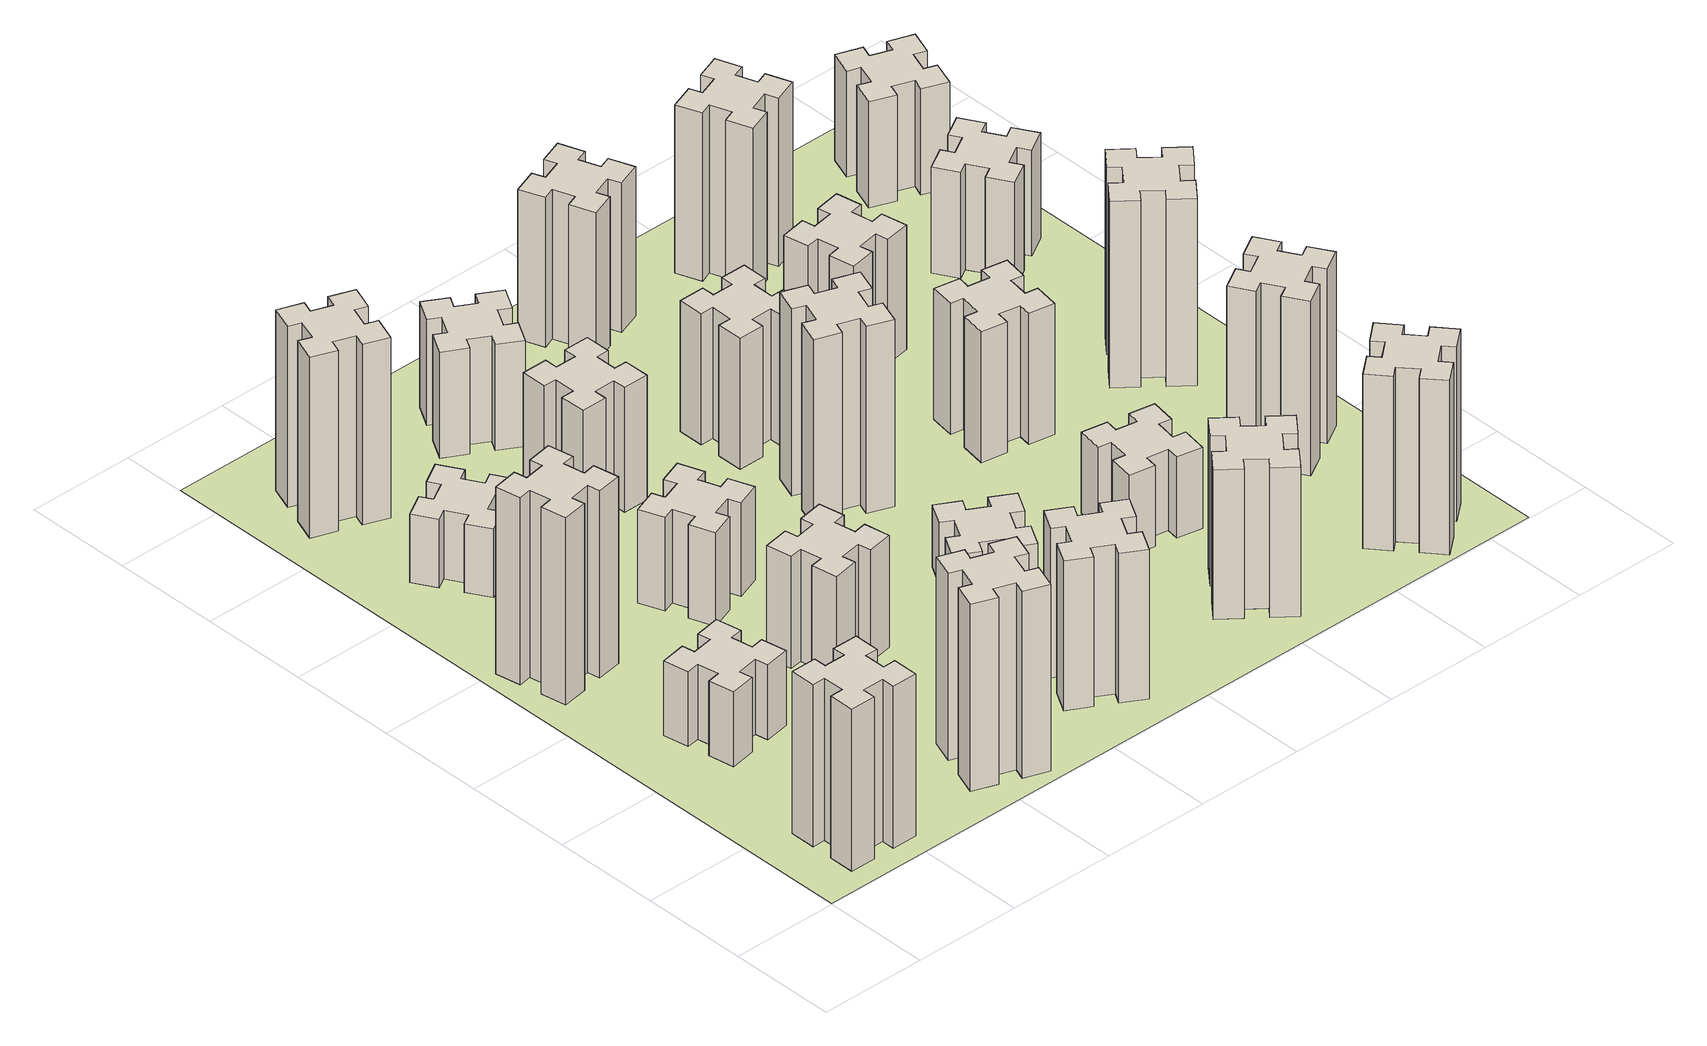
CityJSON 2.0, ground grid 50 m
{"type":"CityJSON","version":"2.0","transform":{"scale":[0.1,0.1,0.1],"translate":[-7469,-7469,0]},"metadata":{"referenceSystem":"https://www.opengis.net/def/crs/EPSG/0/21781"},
"CityObjects":{
"building1":{"type":"Building","attributes":{"class":"1000","function":"1000","usage":"1000","yearOfConstruction":2016,"roofType":"1000","measuredHeight":78,"storeysAboveGround":30,"storeysBelowGround":0},"geometry":[{"type":"Solid","lod":"1","boundaries":[[[[0,1,2,3,4,5,6,7,8,9,10,11,12,13,14,15,16,17,18,19]],[[17,16,20,21]],[[16,15,22,20]],[[15,14,23,22]],[[14,13,24,23]],[[13,12,25,24]],[[12,11,26,25]],[[11,10,27,26]],[[10,9,28,27]],[[9,8,29,28]],[[8,7,30,29]],[[7,6,31,30]],[[6,5,32,31]],[[5,4,33,32]],[[4,3,34,33]],[[3,2,35,34]],[[2,1,36,35]],[[1,0,37,36]],[[0,19,38,37]],[[19,18,39,38]],[[18,17,21,39]],[[24,25,26,27,28,29,30,31,32,33,34,35,36,37,38,39,21,20,22,23]]]]}]},
"building2":{"type":"Building","attributes":{"class":"1000","function":"1000","usage":"1000","yearOfConstruction":2016,"roofType":"1000","measuredHeight":36,"storeysAboveGround":30,"storeysBelowGround":0},"geometry":[{"type":"Solid","lod":"1","boundaries":[[[[40,41,42,43,44,45,46,47,48,49,50,51,52,53,54,55,56,57,58,59]],[[57,56,60,61]],[[56,55,62,60]],[[55,54,63,62]],[[54,53,64,63]],[[53,52,65,64]],[[52,51,66,65]],[[51,50,67,66]],[[50,49,68,67]],[[49,48,69,68]],[[48,47,70,69]],[[47,46,71,70]],[[46,45,72,71]],[[45,44,73,72]],[[44,43,74,73]],[[43,42,75,74]],[[42,41,76,75]],[[41,40,77,76]],[[40,59,78,77]],[[59,58,79,78]],[[58,57,61,79]],[[64,65,66,67,68,69,70,71,72,73,74,75,76,77,78,79,61,60,62,63]]]]}]},
"building3":{"type":"Building","attributes":{"class":"1000","function":"1000","usage":"1000","yearOfConstruction":2016,"roofType":"1000","measuredHeight":90,"storeysAboveGround":30,"storeysBelowGround":0},"geometry":[{"type":"Solid","lod":"1","boundaries":[[[[80,81,82,83,84,85,86,87,88,89,90,91,92,93,94,95,96,97,98,99]],[[97,96,100,101]],[[96,95,102,100]],[[95,94,103,102]],[[94,93,104,103]],[[93,92,105,104]],[[92,91,106,105]],[[91,90,107,106]],[[90,89,108,107]],[[89,88,109,108]],[[88,87,110,109]],[[87,86,111,110]],[[86,85,112,111]],[[85,84,113,112]],[[84,83,114,113]],[[83,82,115,114]],[[82,81,116,115]],[[81,80,117,116]],[[80,99,118,117]],[[99,98,119,118]],[[98,97,101,119]],[[104,105,106,107,108,109,110,111,112,113,114,115,116,117,118,119,101,100,102,103]]]]}]},
"building4":{"type":"Building","attributes":{"class":"1000","function":"1000","usage":"1000","yearOfConstruction":2016,"roofType":"1000","measuredHeight":90,"storeysAboveGround":30,"storeysBelowGround":0},"geometry":[{"type":"Solid","lod":"1","boundaries":[[[[120,121,122,123,124,125,126,127,128,129,130,131,132,133,134,135,136,137,138,139]],[[137,136,140,141]],[[136,135,142,140]],[[135,134,143,142]],[[134,133,144,143]],[[133,132,145,144]],[[132,131,146,145]],[[131,130,147,146]],[[130,129,148,147]],[[129,128,149,148]],[[128,127,150,149]],[[127,126,151,150]],[[126,125,152,151]],[[125,124,153,152]],[[124,123,154,153]],[[123,122,155,154]],[[122,121,156,155]],[[121,120,157,156]],[[120,139,158,157]],[[139,138,159,158]],[[138,137,141,159]],[[144,145,146,147,148,149,150,151,152,153,154,155,156,157,158,159,141,140,142,143]]]]}]},
"building5":{"type":"Building","attributes":{"class":"1000","function":"1000","usage":"1000","yearOfConstruction":2016,"roofType":"1000","measuredHeight":33,"storeysAboveGround":30,"storeysBelowGround":0},"geometry":[{"type":"Solid","lod":"1","boundaries":[[[[160,161,162,163,164,165,166,167,168,169,170,171,172,173,174,175,176,177,178,179]],[[177,176,180,181]],[[176,175,182,180]],[[175,174,183,182]],[[174,173,184,183]],[[173,172,185,184]],[[172,171,186,185]],[[171,170,187,186]],[[170,169,188,187]],[[169,168,189,188]],[[168,167,190,189]],[[167,166,191,190]],[[166,165,192,191]],[[165,164,193,192]],[[164,163,194,193]],[[163,162,195,194]],[[162,161,196,195]],[[161,160,197,196]],[[160,179,198,197]],[[179,178,199,198]],[[178,177,181,199]],[[184,185,186,187,188,189,190,191,192,193,194,195,196,197,198,199,181,180,182,183]]]]}]},
"building6":{"type":"Building","attributes":{"class":"1000","function":"1000","usage":"1000","yearOfConstruction":2016,"roofType":"1000","measuredHeight":87,"storeysAboveGround":30,"storeysBelowGround":0},"geometry":[{"type":"Solid","lod":"1","boundaries":[[[[200,201,202,203,204,205,206,207,208,209,210,211,212,213,214,215,216,217,218,219]],[[217,216,220,221]],[[216,215,222,220]],[[215,214,223,222]],[[214,213,224,223]],[[213,212,225,224]],[[212,211,226,225]],[[211,210,227,226]],[[210,209,228,227]],[[209,208,229,228]],[[208,207,230,229]],[[207,206,231,230]],[[206,205,232,231]],[[205,204,233,232]],[[204,203,234,233]],[[203,202,235,234]],[[202,201,236,235]],[[201,200,237,236]],[[200,219,238,237]],[[219,218,239,238]],[[218,217,221,239]],[[224,225,226,227,228,229,230,231,232,233,234,235,236,237,238,239,221,220,222,223]]]]}]},
"building7":{"type":"Building","attributes":{"class":"1000","function":"1000","usage":"1000","yearOfConstruction":2016,"roofType":"1000","measuredHeight":54,"storeysAboveGround":30,"storeysBelowGround":0},"geometry":[{"type":"Solid","lod":"1","boundaries":[[[[240,241,242,243,244,245,246,247,248,249,250,251,252,253,254,255,256,257,258,259]],[[257,256,260,261]],[[256,255,262,260]],[[255,254,263,262]],[[254,253,264,263]],[[253,252,265,264]],[[252,251,266,265]],[[251,250,267,266]],[[250,249,268,267]],[[249,248,269,268]],[[248,247,270,269]],[[247,246,271,270]],[[246,245,272,271]],[[245,244,273,272]],[[244,243,274,273]],[[243,242,275,274]],[[242,241,276,275]],[[241,240,277,276]],[[240,259,278,277]],[[259,258,279,278]],[[258,257,261,279]],[[264,265,266,267,268,269,270,271,272,273,274,275,276,277,278,279,261,260,262,263]]]]}]},
"building8":{"type":"Building","attributes":{"class":"1000","function":"1000","usage":"1000","yearOfConstruction":2016,"roofType":"1000","measuredHeight":45,"storeysAboveGround":30,"storeysBelowGround":0},"geometry":[{"type":"Solid","lod":"1","boundaries":[[[[280,281,282,283,284,285,286,287,288,289,290,291,292,293,294,295,296,297,298,299]],[[297,296,300,301]],[[296,295,302,300]],[[295,294,303,302]],[[294,293,304,303]],[[293,292,305,304]],[[292,291,306,305]],[[291,290,307,306]],[[290,289,308,307]],[[289,288,309,308]],[[288,287,310,309]],[[287,286,311,310]],[[286,285,312,311]],[[285,284,313,312]],[[284,283,314,313]],[[283,282,315,314]],[[282,281,316,315]],[[281,280,317,316]],[[280,299,318,317]],[[299,298,319,318]],[[298,297,301,319]],[[304,305,306,307,308,309,310,311,312,313,314,315,316,317,318,319,301,300,302,303]]]]}]},
"building9":{"type":"Building","attributes":{"class":"1000","function":"1000","usage":"1000","yearOfConstruction":2016,"roofType":"1000","measuredHeight":72,"storeysAboveGround":30,"storeysBelowGround":0},"geometry":[{"type":"Solid","lod":"1","boundaries":[[[[320,321,322,323,324,325,326,327,328,329,330,331,332,333,334,335,336,337,338,339]],[[337,336,340,341]],[[336,335,342,340]],[[335,334,343,342]],[[334,333,344,343]],[[333,332,345,344]],[[332,331,346,345]],[[331,330,347,346]],[[330,329,348,347]],[[329,328,349,348]],[[328,327,350,349]],[[327,326,351,350]],[[326,325,352,351]],[[325,324,353,352]],[[324,323,354,353]],[[323,322,355,354]],[[322,321,356,355]],[[321,320,357,356]],[[320,339,358,357]],[[339,338,359,358]],[[338,337,341,359]],[[344,345,346,347,348,349,350,351,352,353,354,355,356,357,358,359,341,340,342,343]]]]}]},
"building10":{"type":"Building","attributes":{"class":"1000","function":"1000","usage":"1000","yearOfConstruction":2016,"roofType":"1000","measuredHeight":60,"storeysAboveGround":30,"storeysBelowGround":0},"geometry":[{"type":"Solid","lod":"1","boundaries":[[[[360,361,362,363,364,365,366,367,368,369,370,371,372,373,374,375,376,377,378,379]],[[377,376,380,381]],[[376,375,382,380]],[[375,374,383,382]],[[374,373,384,383]],[[373,372,385,384]],[[372,371,386,385]],[[371,370,387,386]],[[370,369,388,387]],[[369,368,389,388]],[[368,367,390,389]],[[367,366,391,390]],[[366,365,392,391]],[[365,364,393,392]],[[364,363,394,393]],[[363,362,395,394]],[[362,361,396,395]],[[361,360,397,396]],[[360,379,398,397]],[[379,378,399,398]],[[378,377,381,399]],[[384,385,386,387,388,389,390,391,392,393,394,395,396,397,398,399,381,380,382,383]]]]}]},
"building11":{"type":"Building","attributes":{"class":"1000","function":"1000","usage":"1000","yearOfConstruction":2016,"roofType":"1000","measuredHeight":51,"storeysAboveGround":30,"storeysBelowGround":0},"geometry":[{"type":"Solid","lod":"1","boundaries":[[[[400,401,402,403,404,405,406,407,408,409,410,411,412,413,414,415,416,417,418,419]],[[417,416,420,421]],[[416,415,422,420]],[[415,414,423,422]],[[414,413,424,423]],[[413,412,425,424]],[[412,411,426,425]],[[411,410,427,426]],[[410,409,428,427]],[[409,408,429,428]],[[408,407,430,429]],[[407,406,431,430]],[[406,405,432,431]],[[405,404,433,432]],[[404,403,434,433]],[[403,402,435,434]],[[402,401,436,435]],[[401,400,437,436]],[[400,419,438,437]],[[419,418,439,438]],[[418,417,421,439]],[[424,425,426,427,428,429,430,431,432,433,434,435,436,437,438,439,421,420,422,423]]]]}]},
"building12":{"type":"Building","attributes":{"class":"1000","function":"1000","usage":"1000","yearOfConstruction":2016,"roofType":"1000","measuredHeight":30,"storeysAboveGround":30,"storeysBelowGround":0},"geometry":[{"type":"Solid","lod":"1","boundaries":[[[[440,441,442,443,444,445,446,447,448,449,450,451,452,453,454,455,456,457,458,459]],[[457,456,460,461]],[[456,455,462,460]],[[455,454,463,462]],[[454,453,464,463]],[[453,452,465,464]],[[452,451,466,465]],[[451,450,467,466]],[[450,449,468,467]],[[449,448,469,468]],[[448,447,470,469]],[[447,446,471,470]],[[446,445,472,471]],[[445,444,473,472]],[[444,443,474,473]],[[443,442,475,474]],[[442,441,476,475]],[[441,440,477,476]],[[440,459,478,477]],[[459,458,479,478]],[[458,457,461,479]],[[464,465,466,467,468,469,470,471,472,473,474,475,476,477,478,479,461,460,462,463]]]]}]},
"building13":{"type":"Building","attributes":{"class":"1000","function":"1000","usage":"1000","yearOfConstruction":2016,"roofType":"1000","measuredHeight":90,"storeysAboveGround":30,"storeysBelowGround":0},"geometry":[{"type":"Solid","lod":"1","boundaries":[[[[480,481,482,483,484,485,486,487,488,489,490,491,492,493,494,495,496,497,498,499]],[[497,496,500,501]],[[496,495,502,500]],[[495,494,503,502]],[[494,493,504,503]],[[493,492,505,504]],[[492,491,506,505]],[[491,490,507,506]],[[490,489,508,507]],[[489,488,509,508]],[[488,487,510,509]],[[487,486,511,510]],[[486,485,512,511]],[[485,484,513,512]],[[484,483,514,513]],[[483,482,515,514]],[[482,481,516,515]],[[481,480,517,516]],[[480,499,518,517]],[[499,498,519,518]],[[498,497,501,519]],[[504,505,506,507,508,509,510,511,512,513,514,515,516,517,518,519,501,500,502,503]]]]}]},
"building14":{"type":"Building","attributes":{"class":"1000","function":"1000","usage":"1000","yearOfConstruction":2016,"roofType":"1000","measuredHeight":63,"storeysAboveGround":30,"storeysBelowGround":0},"geometry":[{"type":"Solid","lod":"1","boundaries":[[[[520,521,522,523,524,525,526,527,528,529,530,531,532,533,534,535,536,537,538,539]],[[537,536,540,541]],[[536,535,542,540]],[[535,534,543,542]],[[534,533,544,543]],[[533,532,545,544]],[[532,531,546,545]],[[531,530,547,546]],[[530,529,548,547]],[[529,528,549,548]],[[528,527,550,549]],[[527,526,551,550]],[[526,525,552,551]],[[525,524,553,552]],[[524,523,554,553]],[[523,522,555,554]],[[522,521,556,555]],[[521,520,557,556]],[[520,539,558,557]],[[539,538,559,558]],[[538,537,541,559]],[[544,545,546,547,548,549,550,551,552,553,554,555,556,557,558,559,541,540,542,543]]]]}]},
"building15":{"type":"Building","attributes":{"class":"1000","function":"1000","usage":"1000","yearOfConstruction":2016,"roofType":"1000","measuredHeight":72,"storeysAboveGround":30,"storeysBelowGround":0},"geometry":[{"type":"Solid","lod":"1","boundaries":[[[[560,561,562,563,564,565,566,567,568,569,570,571,572,573,574,575,576,577,578,579]],[[577,576,580,581]],[[576,575,582,580]],[[575,574,583,582]],[[574,573,584,583]],[[573,572,585,584]],[[572,571,586,585]],[[571,570,587,586]],[[570,569,588,587]],[[569,568,589,588]],[[568,567,590,589]],[[567,566,591,590]],[[566,565,592,591]],[[565,564,593,592]],[[564,563,594,593]],[[563,562,595,594]],[[562,561,596,595]],[[561,560,597,596]],[[560,579,598,597]],[[579,578,599,598]],[[578,577,581,599]],[[584,585,586,587,588,589,590,591,592,593,594,595,596,597,598,599,581,580,582,583]]]]}]},
"building16":{"type":"Building","attributes":{"class":"1000","function":"1000","usage":"1000","yearOfConstruction":2016,"roofType":"1000","measuredHeight":72,"storeysAboveGround":30,"storeysBelowGround":0},"geometry":[{"type":"Solid","lod":"1","boundaries":[[[[600,601,602,603,604,605,606,607,608,609,610,611,612,613,614,615,616,617,618,619]],[[617,616,620,621]],[[616,615,622,620]],[[615,614,623,622]],[[614,613,624,623]],[[613,612,625,624]],[[612,611,626,625]],[[611,610,627,626]],[[610,609,628,627]],[[609,608,629,628]],[[608,607,630,629]],[[607,606,631,630]],[[606,605,632,631]],[[605,604,633,632]],[[604,603,634,633]],[[603,602,635,634]],[[602,601,636,635]],[[601,600,637,636]],[[600,619,638,637]],[[619,618,639,638]],[[618,617,621,639]],[[624,625,626,627,628,629,630,631,632,633,634,635,636,637,638,639,621,620,622,623]]]]}]},
"building17":{"type":"Building","attributes":{"class":"1000","function":"1000","usage":"1000","yearOfConstruction":2016,"roofType":"1000","measuredHeight":39,"storeysAboveGround":30,"storeysBelowGround":0},"geometry":[{"type":"Solid","lod":"1","boundaries":[[[[640,641,642,643,644,645,646,647,648,649,650,651,652,653,654,655,656,657,658,659]],[[657,656,660,661]],[[656,655,662,660]],[[655,654,663,662]],[[654,653,664,663]],[[653,652,665,664]],[[652,651,666,665]],[[651,650,667,666]],[[650,649,668,667]],[[649,648,669,668]],[[648,647,670,669]],[[647,646,671,670]],[[646,645,672,671]],[[645,644,673,672]],[[644,643,674,673]],[[643,642,675,674]],[[642,641,676,675]],[[641,640,677,676]],[[640,659,678,677]],[[659,658,679,678]],[[658,657,661,679]],[[664,665,666,667,668,669,670,671,672,673,674,675,676,677,678,679,661,660,662,663]]]]}]},
"building18":{"type":"Building","attributes":{"class":"1000","function":"1000","usage":"1000","yearOfConstruction":2016,"roofType":"1000","measuredHeight":63,"storeysAboveGround":30,"storeysBelowGround":0},"geometry":[{"type":"Solid","lod":"1","boundaries":[[[[680,681,682,683,684,685,686,687,688,689,690,691,692,693,694,695,696,697,698,699]],[[697,696,700,701]],[[696,695,702,700]],[[695,694,703,702]],[[694,693,704,703]],[[693,692,705,704]],[[692,691,706,705]],[[691,690,707,706]],[[690,689,708,707]],[[689,688,709,708]],[[688,687,710,709]],[[687,686,711,710]],[[686,685,712,711]],[[685,684,713,712]],[[684,683,714,713]],[[683,682,715,714]],[[682,681,716,715]],[[681,680,717,716]],[[680,699,718,717]],[[699,698,719,718]],[[698,697,701,719]],[[704,705,706,707,708,709,710,711,712,713,714,715,716,717,718,719,701,700,702,703]]]]}]},
"building19":{"type":"Building","attributes":{"class":"1000","function":"1000","usage":"1000","yearOfConstruction":2016,"roofType":"1000","measuredHeight":60,"storeysAboveGround":30,"storeysBelowGround":0},"geometry":[{"type":"Solid","lod":"1","boundaries":[[[[720,721,722,723,724,725,726,727,728,729,730,731,732,733,734,735,736,737,738,739]],[[737,736,740,741]],[[736,735,742,740]],[[735,734,743,742]],[[734,733,744,743]],[[733,732,745,744]],[[732,731,746,745]],[[731,730,747,746]],[[730,729,748,747]],[[729,728,749,748]],[[728,727,750,749]],[[727,726,751,750]],[[726,725,752,751]],[[725,724,753,752]],[[724,723,754,753]],[[723,722,755,754]],[[722,721,756,755]],[[721,720,757,756]],[[720,739,758,757]],[[739,738,759,758]],[[738,737,741,759]],[[744,745,746,747,748,749,750,751,752,753,754,755,756,757,758,759,741,740,742,743]]]]}]},
"building20":{"type":"Building","attributes":{"class":"1000","function":"1000","usage":"1000","yearOfConstruction":2016,"roofType":"1000","measuredHeight":84,"storeysAboveGround":30,"storeysBelowGround":0},"geometry":[{"type":"Solid","lod":"1","boundaries":[[[[760,761,762,763,764,765,766,767,768,769,770,771,772,773,774,775,776,777,778,779]],[[777,776,780,781]],[[776,775,782,780]],[[775,774,783,782]],[[774,773,784,783]],[[773,772,785,784]],[[772,771,786,785]],[[771,770,787,786]],[[770,769,788,787]],[[769,768,789,788]],[[768,767,790,789]],[[767,766,791,790]],[[766,765,792,791]],[[765,764,793,792]],[[764,763,794,793]],[[763,762,795,794]],[[762,761,796,795]],[[761,760,797,796]],[[760,779,798,797]],[[779,778,799,798]],[[778,777,781,799]],[[784,785,786,787,788,789,790,791,792,793,794,795,796,797,798,799,781,780,782,783]]]]}]},
"building21":{"type":"Building","attributes":{"class":"1000","function":"1000","usage":"1000","yearOfConstruction":2016,"roofType":"1000","measuredHeight":81,"storeysAboveGround":30,"storeysBelowGround":0},"geometry":[{"type":"Solid","lod":"1","boundaries":[[[[800,801,802,803,804,805,806,807,808,809,810,811,812,813,814,815,816,817,818,819]],[[817,816,820,821]],[[816,815,822,820]],[[815,814,823,822]],[[814,813,824,823]],[[813,812,825,824]],[[812,811,826,825]],[[811,810,827,826]],[[810,809,828,827]],[[809,808,829,828]],[[808,807,830,829]],[[807,806,831,830]],[[806,805,832,831]],[[805,804,833,832]],[[804,803,834,833]],[[803,802,835,834]],[[802,801,836,835]],[[801,800,837,836]],[[800,819,838,837]],[[819,818,839,838]],[[818,817,821,839]],[[824,825,826,827,828,829,830,831,832,833,834,835,836,837,838,839,821,820,822,823]]]]}]},
"building22":{"type":"Building","attributes":{"class":"1000","function":"1000","usage":"1000","yearOfConstruction":2016,"roofType":"1000","measuredHeight":84,"storeysAboveGround":30,"storeysBelowGround":0},"geometry":[{"type":"Solid","lod":"1","boundaries":[[[[840,841,842,843,844,845,846,847,848,849,850,851,852,853,854,855,856,857,858,859]],[[857,856,860,861]],[[856,855,862,860]],[[855,854,863,862]],[[854,853,864,863]],[[853,852,865,864]],[[852,851,866,865]],[[851,850,867,866]],[[850,849,868,867]],[[849,848,869,868]],[[848,847,870,869]],[[847,846,871,870]],[[846,845,872,871]],[[845,844,873,872]],[[844,843,874,873]],[[843,842,875,874]],[[842,841,876,875]],[[841,840,877,876]],[[840,859,878,877]],[[859,858,879,878]],[[858,857,861,879]],[[864,865,866,867,868,869,870,871,872,873,874,875,876,877,878,879,861,860,862,863]]]]}]},
"building23":{"type":"Building","attributes":{"class":"1000","function":"1000","usage":"1000","yearOfConstruction":2016,"roofType":"1000","measuredHeight":90,"storeysAboveGround":30,"storeysBelowGround":0},"geometry":[{"type":"Solid","lod":"1","boundaries":[[[[880,881,882,883,884,885,886,887,888,889,890,891,892,893,894,895,896,897,898,899]],[[897,896,900,901]],[[896,895,902,900]],[[895,894,903,902]],[[894,893,904,903]],[[893,892,905,904]],[[892,891,906,905]],[[891,890,907,906]],[[890,889,908,907]],[[889,888,909,908]],[[888,887,910,909]],[[887,886,911,910]],[[886,885,912,911]],[[885,884,913,912]],[[884,883,914,913]],[[883,882,915,914]],[[882,881,916,915]],[[881,880,917,916]],[[880,899,918,917]],[[899,898,919,918]],[[898,897,901,919]],[[904,905,906,907,908,909,910,911,912,913,914,915,916,917,918,919,901,900,902,903]]]]}]},
"building24":{"type":"Building","attributes":{"class":"1000","function":"1000","usage":"1000","yearOfConstruction":2016,"roofType":"1000","measuredHeight":51,"storeysAboveGround":30,"storeysBelowGround":0},"geometry":[{"type":"Solid","lod":"1","boundaries":[[[[920,921,922,923,924,925,926,927,928,929,930,931,932,933,934,935,936,937,938,939]],[[937,936,940,941]],[[936,935,942,940]],[[935,934,943,942]],[[934,933,944,943]],[[933,932,945,944]],[[932,931,946,945]],[[931,930,947,946]],[[930,929,948,947]],[[929,928,949,948]],[[928,927,950,949]],[[927,926,951,950]],[[926,925,952,951]],[[925,924,953,952]],[[924,923,954,953]],[[923,922,955,954]],[[922,921,956,955]],[[921,920,957,956]],[[920,939,958,957]],[[939,938,959,958]],[[938,937,941,959]],[[944,945,946,947,948,949,950,951,952,953,954,955,956,957,958,959,941,940,942,943]]]]}]},
"building25":{"type":"Building","attributes":{"class":"1000","function":"1000","usage":"1000","yearOfConstruction":2016,"roofType":"1000","measuredHeight":51,"storeysAboveGround":30,"storeysBelowGround":0},"geometry":[{"type":"Solid","lod":"1","boundaries":[[[[960,961,962,963,964,965,966,967,968,969,970,971,972,973,974,975,976,977,978,979]],[[977,976,980,981]],[[976,975,982,980]],[[975,974,983,982]],[[974,973,984,983]],[[973,972,985,984]],[[972,971,986,985]],[[971,970,987,986]],[[970,969,988,987]],[[969,968,989,988]],[[968,967,990,989]],[[967,966,991,990]],[[966,965,992,991]],[[965,964,993,992]],[[964,963,994,993]],[[963,962,995,994]],[[962,961,996,995]],[[961,960,997,996]],[[960,979,998,997]],[[979,978,999,998]],[[978,977,981,999]],[[984,985,986,987,988,989,990,991,992,993,994,995,996,997,998,999,981,980,982,983]]]]}]},
"landuse1":{"type":"LandUse","attributes":{"name":"plot1","function":"1010"},"geometry":[{"type":"MultiSurface","lod":"1","boundaries":[[[1000,1001,1002,1003]]]}]}
},
"vertices":[
[265,325,0],[265,225,0],[205,225,0],[205,105,0],[325,105,0],[325,165,0],[425,165,0],[425,105,0],[545,105,0],[545,225,0],[485,225,0],[485,325,0],[545,325,0],[545,445,0],[425,445,0],[425,385,0],[325,385,0],[325,445,0],[205,445,0],[205,325,0],[325,385,780],[325,445,780],[425,385,780],[425,445,780],[545,445,780],[545,325,780],[485,325,780],[485,225,780],[545,225,780],[545,105,780],[425,105,780],[425,165,780],[325,165,780],[325,105,780],[205,105,780],[205,225,780],[265,225,780],[265,325,780],[205,325,780],[205,445,780],
[445,998,0],[544,1016,0],[554,957,0],[672,977,0],[651,1096,0],[592,1085,0],[575,1184,0],[634,1194,0],[613,1312,0],[495,1291,0],[505,1232,0],[407,1215,0],[397,1274,0],[278,1253,0],[299,1135,0],[358,1145,0],[376,1047,0],[317,1037,0],[337,918,0],[456,939,0],[376,1047,360],[317,1037,360],[358,1145,360],[299,1135,360],[278,1253,360],[397,1274,360],[407,1215,360],[505,1232,360],[495,1291,360],[613,1312,360],[634,1194,360],[575,1184,360],[592,1085,360],[651,1096,360],[672,977,360],[554,957,360],[544,1016,360],[445,998,360],[456,939,360],[337,918,360],
[305,1972,0],[207,1955,0],[197,2014,0],[78,1993,0],[99,1875,0],[158,1885,0],[176,1787,0],[117,1777,0],[137,1658,0],[256,1679,0],[245,1738,0],[344,1756,0],[354,1697,0],[472,1717,0],[451,1836,0],[392,1825,0],[375,1924,0],[434,1934,0],[413,2052,0],[295,2031,0],[375,1924,900],[434,1934,900],[392,1825,900],[451,1836,900],[472,1717,900],[354,1697,900],[344,1756,900],[245,1738,900],[256,1679,900],[137,1658,900],[117,1777,900],[176,1787,900],[158,1885,900],[99,1875,900],[78,1993,900],[197,2014,900],[207,1955,900],[305,1972,900],[295,2031,900],[413,2052,900],
[1029,360,0],[995,266,0],[939,287,0],[897,174,0],[1010,133,0],[1031,189,0],[1125,155,0],[1104,99,0],[1217,57,0],[1258,170,0],[1202,191,0],[1236,285,0],[1292,264,0],[1333,377,0],[1220,418,0],[1200,362,0],[1106,396,0],[1127,452,0],[1014,493,0],[973,380,0],[1106,396,900],[1127,452,900],[1200,362,900],[1220,418,900],[1333,377,900],[1292,264,900],[1236,285,900],[1202,191,900],[1258,170,900],[1217,57,900],[1104,99,900],[1125,155,900],[1031,189,900],[1010,133,900],[897,174,900],[939,287,900],[995,266,900],[1029,360,900],[973,380,900],[1014,493,900],
[487,2475,0],[574,2525,0],[604,2473,0],[708,2533,0],[648,2637,0],[596,2607,0],[546,2694,0],[598,2724,0],[538,2828,0],[434,2768,0],[464,2716,0],[377,2666,0],[347,2718,0],[243,2658,0],[303,2554,0],[355,2584,0],[405,2497,0],[353,2467,0],[413,2363,0],[517,2423,0],[405,2497,330],[353,2467,330],[355,2584,330],[303,2554,330],[243,2658,330],[347,2718,330],[377,2666,330],[464,2716,330],[434,2768,330],[538,2828,330],[598,2724,330],[546,2694,330],[596,2607,330],[648,2637,330],[708,2533,330],[604,2473,330],[574,2525,330],[487,2475,330],[517,2423,330],[413,2363,330],
[462,3151,0],[496,3245,0],[552,3224,0],[593,3337,0],[480,3378,0],[460,3322,0],[366,3356,0],[387,3412,0],[274,3453,0],[233,3340,0],[289,3320,0],[255,3226,0],[199,3247,0],[157,3134,0],[270,3093,0],[291,3149,0],[385,3115,0],[364,3059,0],[477,3017,0],[518,3130,0],[385,3115,870],[364,3059,870],[291,3149,870],[270,3093,870],[157,3134,870],[199,3247,870],[255,3226,870],[289,3320,870],[233,3340,870],[274,3453,870],[387,3412,870],[366,3356,870],[460,3322,870],[480,3378,870],[593,3337,870],[552,3224,870],[496,3245,870],[462,3151,870],[518,3130,870],[477,3017,870],
[1232,1185,0],[1215,1284,0],[1274,1294,0],[1253,1412,0],[1135,1391,0],[1145,1332,0],[1047,1315,0],[1037,1374,0],[918,1353,0],[939,1235,0],[998,1245,0],[1016,1147,0],[957,1137,0],[977,1018,0],[1096,1039,0],[1085,1098,0],[1184,1116,0],[1194,1057,0],[1312,1077,0],[1291,1196,0],[1184,1116,540],[1194,1057,540],[1085,1098,540],[1096,1039,540],[977,1018,540],[957,1137,540],[1016,1147,540],[998,1245,540],[939,1235,540],[918,1353,540],[1037,1374,540],[1047,1315,540],[1145,1332,540],[1135,1391,540],[1253,1412,540],[1274,1294,540],[1215,1284,540],[1232,1185,540],[1291,1196,540],[1312,1077,540],
[1006,1735,0],[1100,1769,0],[1120,1713,0],[1233,1754,0],[1192,1867,0],[1136,1846,0],[1102,1940,0],[1158,1960,0],[1117,2073,0],[1004,2032,0],[1025,1976,0],[931,1942,0],[910,1998,0],[797,1957,0],[839,1844,0],[895,1865,0],[929,1771,0],[873,1750,0],[914,1637,0],[1027,1679,0],[929,1771,450],[873,1750,450],[895,1865,450],[839,1844,450],[797,1957,450],[910,1998,450],[931,1942,450],[1025,1976,450],[1004,2032,450],[1117,2073,450],[1158,1960,450],[1102,1940,450],[1136,1846,450],[1192,1867,450],[1233,1754,450],[1120,1713,450],[1100,1769,450],[1006,1735,450],[1027,1679,450],[914,1637,450],
[1657,305,0],[1744,255,0],[1714,203,0],[1818,143,0],[1878,247,0],[1826,277,0],[1876,364,0],[1928,334,0],[1988,438,0],[1884,498,0],[1854,446,0],[1767,496,0],[1797,548,0],[1693,608,0],[1633,504,0],[1685,474,0],[1635,387,0],[1583,417,0],[1523,313,0],[1627,253,0],[1635,387,720],[1583,417,720],[1685,474,720],[1633,504,720],[1693,608,720],[1797,548,720],[1767,496,720],[1854,446,720],[1884,498,720],[1988,438,720],[1928,334,720],[1876,364,720],[1826,277,720],[1878,247,720],[1818,143,720],[1714,203,720],[1744,255,720],[1657,305,720],[1627,253,720],[1523,313,720],
[1005,2645,0],[1005,2545,0],[945,2545,0],[945,2425,0],[1065,2425,0],[1065,2485,0],[1165,2485,0],[1165,2425,0],[1285,2425,0],[1285,2545,0],[1225,2545,0],[1225,2645,0],[1285,2645,0],[1285,2765,0],[1165,2765,0],[1165,2705,0],[1065,2705,0],[1065,2765,0],[945,2765,0],[945,2645,0],[1065,2705,600],[1065,2765,600],[1165,2705,600],[1165,2765,600],[1285,2765,600],[1285,2645,600],[1225,2645,600],[1225,2545,600],[1285,2545,600],[1285,2425,600],[1165,2425,600],[1165,2485,600],[1065,2485,600],[1065,2425,600],[945,2425,600],[945,2545,600],[1005,2545,600],[1005,2645,600],[945,2645,600],[945,2765,600],
[1214,3306,0],[1127,3356,0],[1157,3408,0],[1053,3468,0],[993,3364,0],[1045,3334,0],[995,3247,0],[943,3277,0],[883,3173,0],[987,3113,0],[1017,3165,0],[1104,3115,0],[1074,3063,0],[1178,3003,0],[1238,3107,0],[1186,3137,0],[1236,3224,0],[1288,3194,0],[1348,3298,0],[1244,3358,0],[1236,3224,510],[1288,3194,510],[1186,3137,510],[1238,3107,510],[1178,3003,510],[1074,3063,510],[1104,3115,510],[1017,3165,510],[987,3113,510],[883,3173,510],[943,3277,510],[995,3247,510],[1045,3334,510],[993,3364,510],[1053,3468,510],[1157,3408,510],[1127,3356,510],[1214,3306,510],[1244,3358,510],[1348,3298,510],
[1757,1045,0],[1844,995,0],[1814,943,0],[1918,883,0],[1978,987,0],[1926,1017,0],[1976,1104,0],[2028,1074,0],[2088,1178,0],[1984,1238,0],[1954,1186,0],[1867,1236,0],[1897,1288,0],[1793,1348,0],[1733,1244,0],[1785,1214,0],[1735,1127,0],[1683,1157,0],[1623,1053,0],[1727,993,0],[1735,1127,300],[1683,1157,300],[1785,1214,300],[1733,1244,300],[1793,1348,300],[1897,1288,300],[1867,1236,300],[1954,1186,300],[1984,1238,300],[2088,1178,300],[2028,1074,300],[1976,1104,300],[1926,1017,300],[1978,987,300],[1918,883,300],[1814,943,300],[1844,995,300],[1757,1045,300],[1727,993,300],[1623,1053,300],
[1940,2042,0],[1846,2076,0],[1867,2132,0],[1754,2173,0],[1713,2060,0],[1769,2040,0],[1735,1946,0],[1679,1967,0],[1637,1854,0],[1750,1813,0],[1771,1869,0],[1865,1835,0],[1844,1779,0],[1957,1737,0],[1998,1850,0],[1942,1871,0],[1976,1965,0],[2032,1944,0],[2073,2057,0],[1960,2098,0],[1976,1965,900],[2032,1944,900],[1942,1871,900],[1998,1850,900],[1957,1737,900],[1844,1779,900],[1865,1835,900],[1771,1869,900],[1750,1813,900],[1637,1854,900],[1679,1967,900],[1735,1946,900],[1769,2040,900],[1713,2060,900],[1754,2173,900],[1867,2132,900],[1846,2076,900],[1940,2042,900],[1960,2098,900],[2073,2057,900],
[1905,2605,0],[1805,2605,0],[1805,2665,0],[1685,2665,0],[1685,2545,0],[1745,2545,0],[1745,2445,0],[1685,2445,0],[1685,2325,0],[1805,2325,0],[1805,2385,0],[1905,2385,0],[1905,2325,0],[2025,2325,0],[2025,2445,0],[1965,2445,0],[1965,2545,0],[2025,2545,0],[2025,2665,0],[1905,2665,0],[1965,2545,630],[2025,2545,630],[1965,2445,630],[2025,2445,630],[2025,2325,630],[1905,2325,630],[1905,2385,630],[1805,2385,630],[1805,2325,630],[1685,2325,630],[1685,2445,630],[1745,2445,630],[1745,2545,630],[1685,2545,630],[1685,2665,630],[1805,2665,630],[1805,2605,630],[1905,2605,630],[1905,2665,630],[2025,2665,630],
[2486,323,0],[2563,259,0],[2524,213,0],[2616,136,0],[2693,228,0],[2647,266,0],[2712,343,0],[2758,304,0],[2835,396,0],[2743,473,0],[2704,427,0],[2628,492,0],[2666,538,0],[2574,615,0],[2497,523,0],[2543,484,0],[2479,408,0],[2433,446,0],[2356,354,0],[2448,277,0],[2479,408,720],[2433,446,720],[2543,484,720],[2497,523,720],[2574,615,720],[2666,538,720],[2628,492,720],[2704,427,720],[2743,473,720],[2835,396,720],[2758,304,720],[2712,343,720],[2647,266,720],[2693,228,720],[2616,136,720],[2524,213,720],[2563,259,720],[2486,323,720],[2448,277,720],[2356,354,720],
[1865,3556,0],[1771,3522,0],[1750,3578,0],[1637,3537,0],[1679,3424,0],[1735,3445,0],[1769,3351,0],[1713,3330,0],[1754,3217,0],[1867,3259,0],[1846,3315,0],[1940,3349,0],[1960,3293,0],[2073,3334,0],[2032,3447,0],[1976,3426,0],[1942,3520,0],[1998,3540,0],[1957,3653,0],[1844,3612,0],[1942,3520,720],[1998,3540,720],[1976,3426,720],[2032,3447,720],[2073,3334,720],[1960,3293,720],[1940,3349,720],[1846,3315,720],[1867,3259,720],[1754,3217,720],[1713,3330,720],[1769,3351,720],[1735,3445,720],[1679,3424,720],[1637,3537,720],[1750,3578,720],[1771,3522,720],[1865,3556,720],[1844,3612,720],[1957,3653,720],
[2496,1084,0],[2478,985,0],[2419,996,0],[2398,877,0],[2517,857,0],[2527,916,0],[2625,898,0],[2615,839,0],[2733,818,0],[2754,937,0],[2695,947,0],[2712,1045,0],[2771,1035,0],[2792,1153,0],[2674,1174,0],[2664,1115,0],[2565,1132,0],[2576,1191,0],[2457,1212,0],[2437,1094,0],[2565,1132,390],[2576,1191,390],[2664,1115,390],[2674,1174,390],[2792,1153,390],[2771,1035,390],[2712,1045,390],[2695,947,390],[2754,937,390],[2733,818,390],[2615,839,390],[2625,898,390],[2527,916,390],[2517,857,390],[2398,877,390],[2419,996,390],[2478,985,390],[2496,1084,390],[2437,1094,390],[2457,1212,390],
[2664,1955,0],[2565,1972,0],[2576,2031,0],[2457,2052,0],[2437,1934,0],[2496,1924,0],[2478,1825,0],[2419,1836,0],[2398,1717,0],[2517,1697,0],[2527,1756,0],[2625,1738,0],[2615,1679,0],[2733,1658,0],[2754,1777,0],[2695,1787,0],[2712,1885,0],[2771,1875,0],[2792,1993,0],[2674,2014,0],[2712,1885,630],[2771,1875,630],[2695,1787,630],[2754,1777,630],[2733,1658,630],[2615,1679,630],[2625,1738,630],[2527,1756,630],[2517,1697,630],[2398,1717,630],[2419,1836,630],[2478,1825,630],[2496,1924,630],[2437,1934,630],[2457,2052,630],[2576,2031,630],[2565,1972,630],[2664,1955,630],[2674,2014,630],[2792,1993,630],
[2465,2478,0],[2564,2496,0],[2574,2437,0],[2692,2457,0],[2671,2576,0],[2612,2565,0],[2595,2664,0],[2654,2674,0],[2633,2792,0],[2515,2771,0],[2525,2712,0],[2427,2695,0],[2417,2754,0],[2298,2733,0],[2319,2615,0],[2378,2625,0],[2396,2527,0],[2337,2517,0],[2357,2398,0],[2476,2419,0],[2396,2527,600],[2337,2517,600],[2378,2625,600],[2319,2615,600],[2298,2733,600],[2417,2754,600],[2427,2695,600],[2525,2712,600],[2515,2771,600],[2633,2792,600],[2654,2674,600],[2595,2664,600],[2612,2565,600],[2671,2576,600],[2692,2457,600],[2574,2437,600],[2564,2496,600],[2465,2478,600],[2476,2419,600],[2357,2398,600],
[3368,159,0],[3444,223,0],[3483,177,0],[3575,254,0],[3498,346,0],[3452,308,0],[3387,384,0],[3433,423,0],[3356,515,0],[3264,438,0],[3303,392,0],[3226,327,0],[3188,373,0],[3096,296,0],[3173,204,0],[3219,243,0],[3283,166,0],[3237,128,0],[3314,36,0],[3406,113,0],[3283,166,840],[3237,128,840],[3219,243,840],[3173,204,840],[3096,296,840],[3188,373,840],[3226,327,840],[3303,392,840],[3264,438,840],[3356,515,840],[3433,423,840],[3387,384,840],[3452,308,840],[3498,346,840],[3575,254,840],[3483,177,840],[3444,223,840],[3368,159,840],[3406,113,840],[3314,36,840],
[2605,3456,0],[2511,3422,0],[2490,3478,0],[2377,3437,0],[2419,3324,0],[2475,3345,0],[2509,3251,0],[2453,3230,0],[2494,3117,0],[2607,3159,0],[2586,3215,0],[2680,3249,0],[2700,3193,0],[2813,3234,0],[2772,3347,0],[2716,3326,0],[2682,3420,0],[2738,3440,0],[2697,3553,0],[2584,3512,0],[2682,3420,810],[2738,3440,810],[2716,3326,810],[2772,3347,810],[2813,3234,810],[2700,3193,810],[2680,3249,810],[2586,3215,810],[2607,3159,810],[2494,3117,810],[2453,3230,810],[2509,3251,810],[2475,3345,810],[2419,3324,810],[2377,3437,810],[2490,3478,810],[2511,3422,810],[2605,3456,810],[2584,3512,810],[2697,3553,810],
[3215,1004,0],[3265,917,0],[3213,887,0],[3273,783,0],[3377,843,0],[3347,895,0],[3434,945,0],[3464,893,0],[3568,953,0],[3508,1057,0],[3456,1027,0],[3406,1114,0],[3458,1144,0],[3398,1248,0],[3294,1188,0],[3324,1136,0],[3237,1086,0],[3207,1138,0],[3103,1078,0],[3163,974,0],[3237,1086,840],[3207,1138,840],[3324,1136,840],[3294,1188,840],[3398,1248,840],[3458,1144,840],[3406,1114,840],[3456,1027,840],[3508,1057,840],[3568,953,840],[3464,893,840],[3434,945,840],[3347,895,840],[3377,843,840],[3273,783,840],[3213,887,840],[3265,917,840],[3215,1004,840],[3163,974,840],[3103,1078,840],
[3226,1703,0],[3303,1639,0],[3264,1593,0],[3356,1516,0],[3433,1608,0],[3387,1646,0],[3452,1723,0],[3498,1684,0],[3575,1776,0],[3483,1853,0],[3444,1807,0],[3368,1872,0],[3406,1918,0],[3314,1995,0],[3237,1903,0],[3283,1864,0],[3219,1788,0],[3173,1826,0],[3096,1734,0],[3188,1657,0],[3219,1788,900],[3173,1826,900],[3283,1864,900],[3237,1903,900],[3314,1995,900],[3406,1918,900],[3368,1872,900],[3444,1807,900],[3483,1853,900],[3575,1776,900],[3498,1684,900],[3452,1723,900],[3387,1646,900],[3433,1608,900],[3356,1516,900],[3264,1593,900],[3303,1639,900],[3226,1703,900],[3188,1657,900],[3096,1734,900],
[3456,2707,0],[3406,2794,0],[3458,2824,0],[3398,2928,0],[3294,2868,0],[3324,2816,0],[3237,2766,0],[3207,2818,0],[3103,2758,0],[3163,2654,0],[3215,2684,0],[3265,2597,0],[3213,2567,0],[3273,2463,0],[3377,2523,0],[3347,2575,0],[3434,2625,0],[3464,2573,0],[3568,2633,0],[3508,2737,0],[3434,2625,510],[3464,2573,510],[3347,2575,510],[3377,2523,510],[3273,2463,510],[3213,2567,510],[3265,2597,510],[3215,2684,510],[3163,2654,510],[3103,2758,510],[3207,2818,510],[3237,2766,510],[3324,2816,510],[3294,2868,510],[3398,2928,510],[3458,2824,510],[3406,2794,510],[3456,2707,510],[3508,2737,510],[3568,2633,510],
[3349,3420,0],[3315,3326,0],[3259,3347,0],[3217,3234,0],[3330,3193,0],[3351,3249,0],[3445,3215,0],[3424,3159,0],[3537,3117,0],[3578,3230,0],[3522,3251,0],[3556,3345,0],[3612,3324,0],[3653,3437,0],[3540,3478,0],[3520,3422,0],[3426,3456,0],[3447,3512,0],[3334,3553,0],[3293,3440,0],[3426,3456,510],[3447,3512,510],[3520,3422,510],[3540,3478,510],[3653,3437,510],[3612,3324,510],[3556,3345,510],[3522,3251,510],[3578,3230,510],[3537,3117,510],[3424,3159,510],[3445,3215,510],[3351,3249,510],[3330,3193,510],[3217,3234,510],[3259,3347,510],[3315,3326,510],[3349,3420,510],[3293,3440,510],[3334,3553,510],
[5,3705,0],[3705,3705,0],[3705,5,0],[5,5,0]
]}
